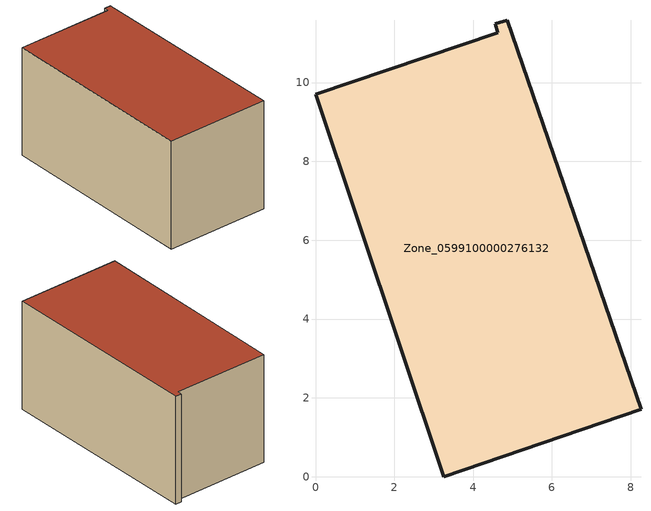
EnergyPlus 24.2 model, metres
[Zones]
Zone_0599100000276132
 floor ground (C_G): 8.26,1.71 3.26,0 0,9.7 4.63,11.27 4.56,11.49 4.86,11.58 z0
 wall outside (C_F): 3.26,0 8.26,1.71 4.86,11.58 4.56,11.49 4.63,11.27 0,9.7 3.26,0 z0:5.51
 roof outside (C_R): 0,9.7 3.26,0 8.26,1.71 4.86,11.58 4.56,11.49 4.63,11.27 z5.51
[BUILDING]
Pand.0599100000276132: North Axis=0; Terrain=City; Loads Convergence Tolerance Value=0.04; Temperature Convergence Tolerance Value=0.4; Solar Distribution=FullExterior; Maximum Number of Warmup Days=25; Minimum Number of Warmup Days=1
[Site:Location]
Rotterdam.The.Hague.AP_ZH_NLD Design_Conditions: Latitude=51.96; Longitude=4.45; Time Zone=1; Elevation=-4.5
[SITE:GROUNDTEMPERATURE:BUILDINGSURFACE]
18, 18, 18, 18, 18, 18, 18, 18, 18, 18, 18, 18
[MATERIAL] Thermal Absorptance=0.9; Solar Absorptance=0.7; Visible Absorptance=0.7
Name | Roughness | Thickness | Conductivity | Density | Specific Heat
G.TI.1946-1964 | MediumSmooth | 0.15 | 1 | 540 | 1210
F.TI.1946-1964 | Rough | 0.3 | 0.857143 | 1920 | 840
R.TI.1946-1964 | MediumRough | 0.2 | 0.277778 | 1500 | 1000
[CONSTRUCTION]
C_G: G.TI.1946-1964
C_F: F.TI.1946-1964
C_R: R.TI.1946-1964
[ZONE]
Zone_0599100000276132: Type=1; Multiplier=1; Ceiling Height=Autocalculate; Volume=Autocalculate; Floor Area=autocalculate; Part of Total Floor Area=Yes
[ZONEINFILTRATION:DESIGNFLOWRATE]
Infil_Zone_0599100000276132: Zone or ZoneList or Space or SpaceList=Zone_0599100000276132; Schedule=AlwaysOn; Design Flow Rate Calculation Method=Flow/Area; Flow Rate per Floor Area=0.003; Constant Term Coefficient=1; Temperature Term Coefficient=0; Velocity Term Coefficient=0; Velocity Squared Term Coefficient=0
[HVACTEMPLATE:ZONE:IDEALLOADSAIRSYSTEM]
Zone_0599100000276132: Maximum Heating Supply Air Temperature=50; Minimum Cooling Supply Air Temperature=13; Maximum Heating Supply Air Humidity Ratio=0.0156; Minimum Cooling Supply Air Humidity Ratio=0.0077; Heating Limit=NoLimit; Cooling Limit=NoLimit; Dehumidification Control Type=ConstantSensibleHeatRatio; Cooling Sensible Heat Ratio=0.7; Dehumidification Setpoint=60; Humidification Control Type=None; Humidification Setpoint=30; Outdoor Air Method=None; Outdoor Air Flow Rate per Person=0.00944; Outdoor Air Flow Rate per Zone Floor Area=0; Outdoor Air Flow Rate per Zone=0; Demand Controlled Ventilation Type=None; Outdoor Air Economizer Type=NoEconomizer; Heat Recovery Type=None; Sensible Heat Recovery Effectiveness=0.7; Latent Heat Recovery Effectiveness=0.65
[ZONECONTROL:THERMOSTAT]
ThermostatControl_Zone_0599100000276132: Zone or ZoneList=Zone_0599100000276132; Control Type Schedule=DualSetpointControlType; Control 1=Thermostat_Zone_0599100000276132; Temperature Difference Between Cutout And Setpoint=0
[THERMOSTATSETPOINT:DUALSETPOINT]
Thermostat_Zone_0599100000276132: Heating Setpoint Temperature Schedule=HeatingSetpoint_Zone_0599100000276132; Cooling Setpoint Temperature Schedule=CoolingSetpoint_Zone_0599100000276132
[SCHEDULE:COMPACT]
HeatingSetpoint_Zone_0599100000276132: Through: 12/31, For: AllDays, Until: 24:00, 21
CoolingSetpoint_Zone_0599100000276132: Through: 12/31, For: AllDays, Until: 24:00, 24
DualSetpointControlType: Through: 12/31, For: AllDays, Until: 24:00, 4
AlwaysOn: Through: 12/31, For: AllDays, Until: 24:00, 1
